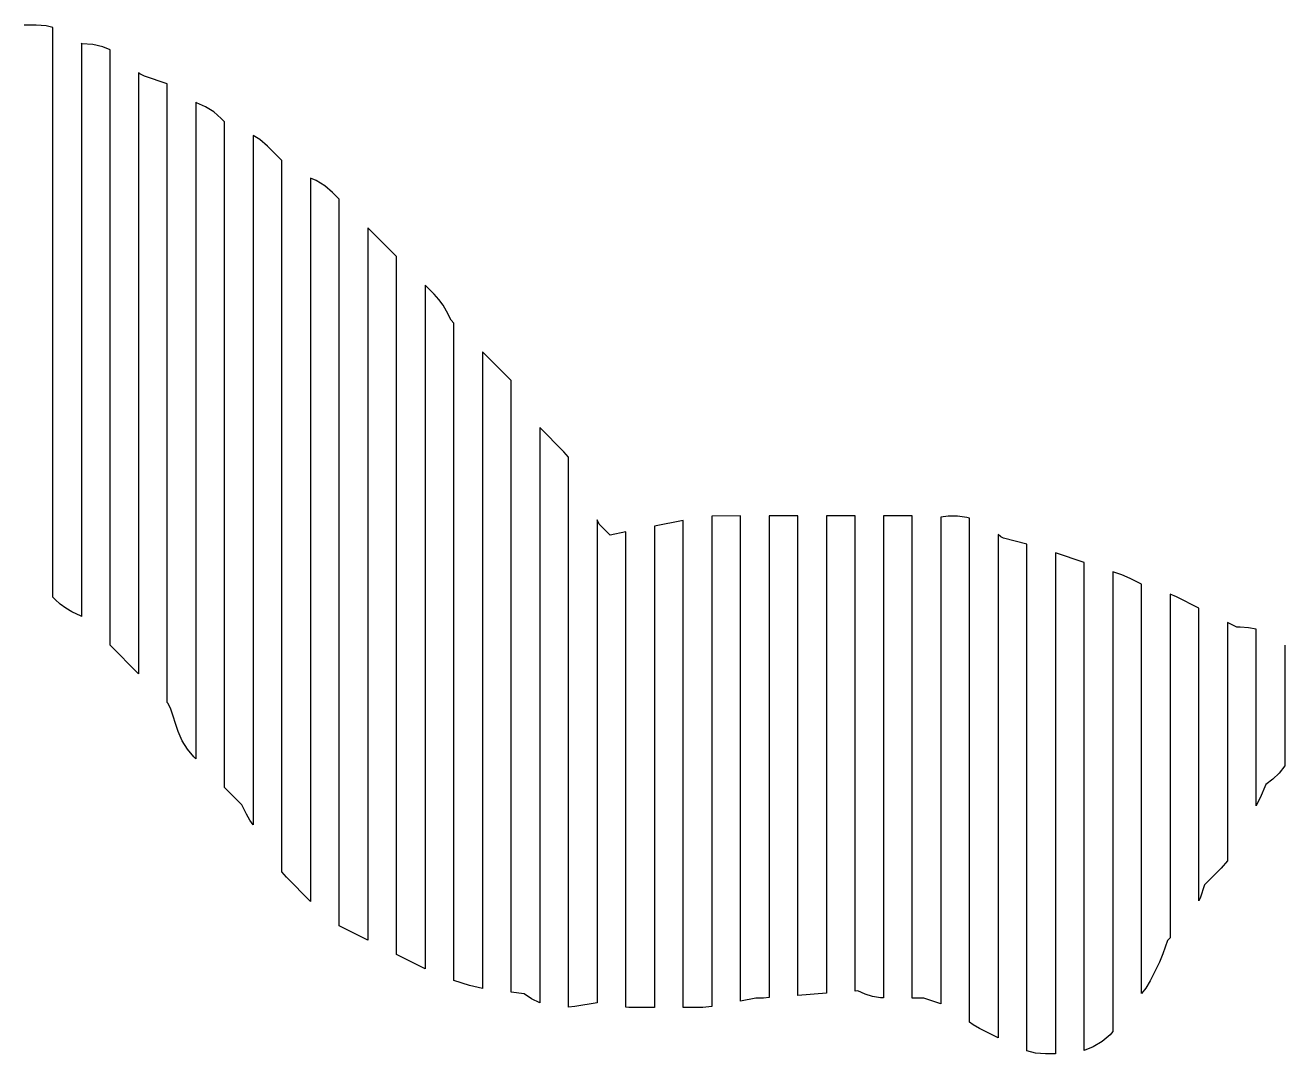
# Model space of a CAD drawing. Header units: millimetres. Extents: x -6 to 1890, y -8 to 898.
# Drawn here: x 909.7 to 1085.6, y -6.5 to 137.1 of the extents above; entities that cross this region are included whole.
import ezdxf

# ---------------------------------------------------------------- set-up
doc = ezdxf.new("R2010")
doc.units = ezdxf.units.MM
doc.layers.add('PASSADAS_COMPLETAS', color=1, linetype='CONTINUOUS')
doc.layers.add('PECAS_2D', color=3, linetype='CONTINUOUS')

msp = doc.modelspace()

# ---------------------------------------------------------------- linework, layer by layer
at = {"layer": 'PASSADAS_COMPLETAS'}
msp.add_lwpolyline([(1085.578, 50.53), (1085.578, 33.691), (1084.79, 32.679), (1083.901, 31.819), (1082.912, 31.094), (1082.791, 30.729), (1082.297, 29.537), (1081.578, 28.099), (1081.578, 34.587), (1081.578, 35.885), (1081.578, 37.182), (1081.578, 38.48), (1081.578, 39.777), (1081.578, 41.075), (1081.578, 42.373), (1081.578, 43.67), (1081.578, 44.968), (1081.578, 46.266), (1081.578, 52.754), (1080.525, 52.968), (1079.328, 53.047), (1078.891, 53.047), (1077.578, 53.704), (1077.578, 48.584), (1077.578, 47.304), (1077.578, 46.024), (1077.578, 44.744), (1077.578, 43.464), (1077.578, 42.184), (1077.578, 40.904), (1077.578, 39.624), (1077.578, 38.344), (1077.578, 37.064), (1077.578, 35.784), (1077.578, 34.504), (1077.578, 33.224), (1077.578, 31.944), (1077.578, 30.664), (1077.578, 29.384), (1077.578, 20.424), (1076.715, 19.416), (1074.356, 17.057), (1073.742, 15.217), (1073.578, 14.827), (1073.578, 21.214), (1073.578, 22.492), (1073.578, 23.769), (1073.578, 25.046), (1073.578, 26.324), (1073.578, 27.601), (1073.578, 28.879), (1073.578, 30.156), (1073.578, 31.433), (1073.578, 32.711), (1073.578, 33.988), (1073.578, 35.266), (1073.578, 36.543), (1073.578, 37.82), (1073.578, 39.098), (1073.578, 40.375), (1073.578, 41.653), (1073.578, 42.93), (1073.578, 44.207), (1073.578, 45.485), (1073.578, 46.762), (1073.578, 48.04), (1073.578, 49.317), (1073.578, 50.594), (1073.578, 55.704), (1070.472, 57.257), (1069.578, 57.627), (1069.578, 52.445), (1069.578, 51.15), (1069.578, 49.854), (1069.578, 48.559), (1069.578, 47.263), (1069.578, 45.968), (1069.578, 44.672), (1069.578, 43.377), (1069.578, 42.081), (1069.578, 40.786), (1069.578, 39.49), (1069.578, 38.195), (1069.578, 36.9), (1069.578, 35.604), (1069.578, 34.309), (1069.578, 33.013), (1069.578, 31.718), (1069.578, 30.422), (1069.578, 29.127), (1069.578, 27.831), (1069.578, 26.536), (1069.578, 25.24), (1069.578, 23.945), (1069.578, 21.354), (1069.578, 20.058), (1069.578, 18.763), (1069.578, 17.467), (1069.578, 16.172), (1069.578, 14.876), (1069.578, 9.694), (1069.185, 9.302), (1068.572, 7.462), (1068.078, 6.27), (1066.786, 3.685), (1066.165, 2.628), (1065.578, 1.881), (1065.578, 8.379), (1065.578, 9.678), (1065.578, 10.978), (1065.578, 12.277), (1065.578, 13.577), (1065.578, 14.876), (1065.578, 25.272), (1065.578, 26.571), (1065.578, 27.871), (1065.578, 29.17), (1065.578, 30.47), (1065.578, 31.769), (1065.578, 33.068), (1065.578, 35.667), (1065.578, 36.967), (1065.578, 38.266), (1065.578, 39.566), (1065.578, 40.865), (1065.578, 42.165), (1065.578, 43.464), (1065.578, 46.063), (1065.578, 47.362), (1065.578, 48.662), (1065.578, 49.961), (1065.578, 51.261), (1065.578, 52.56), (1065.578, 53.86), (1065.578, 59.058), (1064.009, 59.842), (1062.817, 60.336), (1061.578, 60.749), (1061.578, 55.616), (1061.578, 54.333), (1061.578, 53.05), (1061.578, 51.767), (1061.578, 50.483), (1061.578, 49.2), (1061.578, 47.917), (1061.578, 46.634), (1061.578, 45.35), (1061.578, 44.067), (1061.578, 42.784), (1061.578, 41.501), (1061.578, 40.218), (1061.578, 38.934), (1061.578, 37.651), (1061.578, 36.368), (1061.578, 35.085), (1061.578, 31.235), (1061.578, 29.952), (1061.578, 28.669), (1061.578, 27.386), (1061.578, 26.102), (1061.578, 13.27), (1061.578, 11.987), (1061.578, 10.704), (1061.578, 9.421), (1061.578, 8.138), (1061.578, 6.854), (1061.578, 5.571), (1061.578, 4.288), (1061.578, 3.005), (1061.578, -3.411), (1061.204, -3.85), (1060.089, -4.798), (1058.837, -5.556), (1057.578, -6.065), (1057.578, -2.207), (1057.578, -0.922), (1057.578, 0.364), (1057.578, 1.65), (1057.578, 2.936), (1057.578, 4.222), (1057.578, 5.507), (1057.578, 6.793), (1057.578, 8.079), (1057.578, 10.651), (1057.578, 11.936), (1057.578, 13.222), (1057.578, 14.508), (1057.578, 26.08), (1057.578, 27.366), (1057.578, 28.652), (1057.578, 29.937), (1057.578, 31.223), (1057.578, 32.509), (1057.578, 36.366), (1057.578, 37.652), (1057.578, 38.938), (1057.578, 40.224), (1057.578, 41.51), (1057.578, 42.795), (1057.578, 44.081), (1057.578, 45.367), (1057.578, 46.653), (1057.578, 47.939), (1057.578, 49.224), (1057.578, 50.51), (1057.578, 51.796), (1057.578, 53.082), (1057.578, 54.368), (1057.578, 55.653), (1057.578, 56.939), (1057.578, 62.082), (1053.578, 63.416), (1053.578, 58.235), (1053.578, 56.94), (1053.578, 55.645), (1053.578, 54.35), (1053.578, 53.055), (1053.578, 51.76), (1053.578, 50.465), (1053.578, 49.17), (1053.578, 47.875), (1053.578, 46.58), (1053.578, 45.285), (1053.578, 43.99), (1053.578, 42.695), (1053.578, 41.4), (1053.578, 40.105), (1053.578, 38.81), (1053.578, 32.335), (1053.578, 31.04), (1053.578, 29.745), (1053.578, 28.45), (1053.578, 27.155), (1053.578, 15.499), (1053.578, 12.909), (1053.578, 11.614), (1053.578, 10.319), (1053.578, 9.024), (1053.578, 7.729), (1053.578, 6.434), (1053.578, 5.139), (1053.578, 3.844), (1053.578, 2.549), (1053.578, 1.254), (1053.578, -0.041), (1053.578, -1.336), (1053.578, -2.631), (1053.578, -6.516), (1052.183, -6.516), (1050.785, -6.408), (1049.578, -6.123), (1049.578, -0.977), (1049.578, 0.31), (1049.578, 1.597), (1049.578, 2.883), (1049.578, 4.17), (1049.578, 5.457), (1049.578, 6.743), (1049.578, 8.03), (1049.578, 9.317), (1049.578, 10.603), (1049.578, 11.89), (1049.578, 13.177), (1049.578, 14.463), (1049.578, 15.75), (1049.578, 17.037), (1049.578, 27.33), (1049.578, 28.617), (1049.578, 29.903), (1049.578, 31.19), (1049.578, 32.476), (1049.578, 38.91), (1049.578, 41.483), (1049.578, 42.77), (1049.578, 44.056), (1049.578, 45.343), (1049.578, 46.63), (1049.578, 47.916), (1049.578, 49.203), (1049.578, 50.49), (1049.578, 51.776), (1049.578, 53.063), (1049.578, 54.35), (1049.578, 55.636), (1049.578, 56.923), (1049.578, 58.21), (1049.578, 59.496), (1049.578, 64.643), (1046.311, 65.459), (1045.94, 65.645), (1045.578, 65.992), (1045.578, 60.787), (1045.578, 59.485), (1045.578, 58.184), (1045.578, 56.882), (1045.578, 55.581), (1045.578, 54.279), (1045.578, 52.978), (1045.578, 51.676), (1045.578, 50.375), (1045.578, 49.073), (1045.578, 47.772), (1045.578, 46.47), (1045.578, 45.169), (1045.578, 43.867), (1045.578, 42.566), (1045.578, 33.455), (1045.578, 32.154), (1045.578, 30.852), (1045.578, 29.551), (1045.578, 28.249), (1045.578, 19.139), (1045.578, 17.838), (1045.578, 16.536), (1045.578, 15.235), (1045.578, 13.933), (1045.578, 12.632), (1045.578, 11.33), (1045.578, 10.029), (1045.578, 8.727), (1045.578, 7.426), (1045.578, 6.124), (1045.578, 4.823), (1045.578, 3.521), (1045.578, 2.22), (1045.578, 0.918), (1045.578, -4.288), (1042.943, -2.97), (1042.096, -2.488), (1041.578, -2.115), (1041.578, 1.794), (1041.578, 3.096), (1041.578, 4.399), (1041.578, 5.702), (1041.578, 7.005), (1041.578, 9.61), (1041.578, 10.913), (1041.578, 12.216), (1041.578, 13.519), (1041.578, 14.821), (1041.578, 16.124), (1041.578, 17.427), (1041.578, 18.73), (1041.578, 20.033), (1041.578, 27.849), (1041.578, 29.152), (1041.578, 30.455), (1041.578, 31.758), (1041.578, 33.061), (1041.578, 34.363), (1041.578, 42.18), (1041.578, 43.483), (1041.578, 44.786), (1041.578, 46.089), (1041.578, 47.391), (1041.578, 48.694), (1041.578, 49.997), (1041.578, 51.3), (1041.578, 52.603), (1041.578, 53.905), (1041.578, 55.208), (1041.578, 56.511), (1041.578, 57.814), (1041.578, 59.117), (1041.578, 60.419), (1041.578, 61.722), (1041.578, 68.236), (1041.176, 68.354), (1039.869, 68.538), (1038.571, 68.533), (1037.578, 68.388), (1037.578, 61.978), (1037.578, 60.696), (1037.578, 59.414), (1037.578, 58.132), (1037.578, 56.85), (1037.578, 55.568), (1037.578, 54.286), (1037.578, 53.004), (1037.578, 51.723), (1037.578, 50.441), (1037.578, 49.159), (1037.578, 47.877), (1037.578, 46.595), (1037.578, 45.313), (1037.578, 44.031), (1037.578, 42.749), (1037.578, 33.775), (1037.578, 32.494), (1037.578, 31.212), (1037.578, 29.93), (1037.578, 22.238), (1037.578, 20.956), (1037.578, 19.674), (1037.578, 18.392), (1037.578, 17.11), (1037.578, 15.828), (1037.578, 14.547), (1037.578, 13.265), (1037.578, 11.983), (1037.578, 10.701), (1037.578, 9.419), (1037.578, 8.137), (1037.578, 6.855), (1037.578, 5.573), (1037.578, 4.291), (1037.578, 3.009), (1037.578, 0.445), (1035.195, 1.239), (1033.578, 1.239), (1033.578, 5.123), (1033.578, 6.418), (1033.578, 7.712), (1033.578, 9.007), (1033.578, 10.302), (1033.578, 12.891), (1033.578, 14.185), (1033.578, 15.48), (1033.578, 16.775), (1033.578, 18.069), (1033.578, 19.364), (1033.578, 20.658), (1033.578, 21.953), (1033.578, 23.248), (1033.578, 29.721), (1033.578, 31.015), (1033.578, 32.31), (1033.578, 33.604), (1033.578, 34.899), (1033.578, 37.488), (1033.578, 45.256), (1033.578, 46.55), (1033.578, 47.845), (1033.578, 49.14), (1033.578, 50.434), (1033.578, 51.729), (1033.578, 53.023), (1033.578, 54.318), (1033.578, 55.613), (1033.578, 56.907), (1033.578, 58.202), (1033.578, 59.496), (1033.578, 60.791), (1033.578, 62.086), (1033.578, 68.559), (1029.578, 68.559), (1029.578, 63.383), (1029.578, 62.089), (1029.578, 60.795), (1029.578, 59.502), (1029.578, 58.208), (1029.578, 56.914), (1029.578, 55.62), (1029.578, 54.326), (1029.578, 53.032), (1029.578, 51.738), (1029.578, 50.445), (1029.578, 49.151), (1029.578, 47.857), (1029.578, 46.563), (1029.578, 45.269), (1029.578, 36.212), (1029.578, 34.918), (1029.578, 33.624), (1029.578, 32.33), (1029.578, 31.036), (1029.578, 29.743), (1029.578, 24.567), (1029.578, 23.273), (1029.578, 21.979), (1029.578, 20.686), (1029.578, 19.392), (1029.578, 18.098), (1029.578, 16.804), (1029.578, 15.51), (1029.578, 12.922), (1029.578, 11.628), (1029.578, 10.335), (1029.578, 9.041), (1029.578, 7.747), (1029.578, 6.453), (1029.578, 5.159), (1029.578, 1.277), (1029.117, 1.305), (1028.033, 1.503), (1026.982, 1.831), (1025.984, 2.28), (1025.578, 2.248), (1025.578, 6.149), (1025.578, 7.449), (1025.578, 8.749), (1025.578, 10.05), (1025.578, 11.35), (1025.578, 12.65), (1025.578, 17.851), (1025.578, 20.451), (1025.578, 21.751), (1025.578, 23.052), (1025.578, 24.352), (1025.578, 25.652), (1025.578, 30.853), (1025.578, 32.153), (1025.578, 33.453), (1025.578, 34.753), (1025.578, 36.054), (1025.578, 37.354), (1025.578, 46.455), (1025.578, 47.755), (1025.578, 49.056), (1025.578, 50.356), (1025.578, 51.656), (1025.578, 52.956), (1025.578, 54.256), (1025.578, 55.557), (1025.578, 56.857), (1025.578, 58.157), (1025.578, 59.457), (1025.578, 60.757), (1025.578, 62.058), (1025.578, 63.358), (1025.578, 68.559), (1021.578, 68.559), (1021.578, 63.334), (1021.578, 62.028), (1021.578, 60.721), (1021.578, 59.415), (1021.578, 58.109), (1021.578, 56.803), (1021.578, 55.496), (1021.578, 54.19), (1021.578, 52.884), (1021.578, 51.578), (1021.578, 50.271), (1021.578, 48.965), (1021.578, 47.659), (1021.578, 46.353), (1021.578, 37.209), (1021.578, 35.903), (1021.578, 34.597), (1021.578, 33.29), (1021.578, 31.984), (1021.578, 30.678), (1021.578, 28.065), (1021.578, 26.759), (1021.578, 25.453), (1021.578, 24.147), (1021.578, 22.84), (1021.578, 21.534), (1021.578, 20.228), (1021.578, 12.391), (1021.578, 11.084), (1021.578, 9.778), (1021.578, 8.472), (1021.578, 7.166), (1021.578, 5.859), (1021.578, 1.941), (1017.578, 1.633), (1017.578, 5.494), (1017.578, 6.781), (1017.578, 8.068), (1017.578, 9.355), (1017.578, 10.642), (1017.578, 11.929), (1017.578, 20.939), (1017.578, 22.226), (1017.578, 23.513), (1017.578, 24.8), (1017.578, 26.087), (1017.578, 27.374), (1017.578, 28.661), (1017.578, 31.235), (1017.578, 32.522), (1017.578, 33.809), (1017.578, 35.096), (1017.578, 36.383), (1017.578, 37.67), (1017.578, 45.392), (1017.578, 46.679), (1017.578, 47.966), (1017.578, 49.253), (1017.578, 50.54), (1017.578, 51.827), (1017.578, 53.114), (1017.578, 54.401), (1017.578, 55.688), (1017.578, 56.975), (1017.578, 58.262), (1017.578, 59.549), (1017.578, 60.836), (1017.578, 62.124), (1017.578, 63.411), (1017.578, 68.559), (1013.578, 68.559), (1013.578, 63.387), (1013.578, 62.094), (1013.578, 60.801), (1013.578, 59.508), (1013.578, 58.215), (1013.578, 56.922), (1013.578, 55.629), (1013.578, 54.336), (1013.578, 53.043), (1013.578, 51.75), (1013.578, 50.457), (1013.578, 49.164), (1013.578, 47.871), (1013.578, 46.579), (1013.578, 37.528), (1013.578, 36.235), (1013.578, 34.942), (1013.578, 33.649), (1013.578, 32.356), (1013.578, 31.063), (1013.578, 29.77), (1013.578, 28.477), (1013.578, 27.184), (1013.578, 25.891), (1013.578, 24.598), (1013.578, 23.305), (1013.578, 10.376), (1013.578, 9.083), (1013.578, 7.79), (1013.578, 6.497), (1013.578, 5.204), (1013.578, 1.325), (1012.81, 1.266), (1011.756, 1.246), (1009.578, 0.811), (1009.578, 4.719), (1009.578, 6.022), (1009.578, 7.325), (1009.578, 8.628), (1009.578, 9.931), (1009.578, 11.234), (1009.578, 25.565), (1009.578, 26.868), (1009.578, 28.171), (1009.578, 29.473), (1009.578, 30.776), (1009.578, 32.079), (1009.578, 33.382), (1009.578, 34.685), (1009.578, 35.988), (1009.578, 37.29), (1009.578, 46.41), (1009.578, 47.713), (1009.578, 49.016), (1009.578, 50.319), (1009.578, 51.622), (1009.578, 52.925), (1009.578, 54.227), (1009.578, 55.53), (1009.578, 56.833), (1009.578, 58.136), (1009.578, 59.439), (1009.578, 60.742), (1009.578, 62.044), (1009.578, 63.347), (1009.578, 68.559), (1005.578, 68.552), (1005.578, 62.091), (1005.578, 60.799), (1005.578, 59.507), (1005.578, 58.214), (1005.578, 56.922), (1005.578, 55.63), (1005.578, 54.338), (1005.578, 53.046), (1005.578, 51.754), (1005.578, 50.462), (1005.578, 49.169), (1005.578, 47.877), (1005.578, 46.585), (1005.578, 38.832), (1005.578, 37.54), (1005.578, 36.248), (1005.578, 34.956), (1005.578, 33.664), (1005.578, 32.371), (1005.578, 31.079), (1005.578, 29.787), (1005.578, 28.495), (1005.578, 27.203), (1005.578, 10.405), (1005.578, 9.113), (1005.578, 7.821), (1005.578, 6.529), (1005.578, 5.236), (1005.578, 3.944), (1005.578, 0.068), (1004.357, -0.053), (1001.578, -0.053), (1001.578, 3.795), (1001.578, 5.077), (1001.578, 6.36), (1001.578, 7.642), (1001.578, 8.925), (1001.578, 30.729), (1001.578, 33.294), (1001.578, 34.577), (1001.578, 35.86), (1001.578, 37.142), (1001.578, 38.425), (1001.578, 40.99), (1001.578, 44.838), (1001.578, 46.12), (1001.578, 47.403), (1001.578, 48.686), (1001.578, 49.968), (1001.578, 51.251), (1001.578, 52.533), (1001.578, 53.816), (1001.578, 55.099), (1001.578, 56.381), (1001.578, 57.664), (1001.578, 58.946), (1001.578, 60.229), (1001.578, 61.512), (1001.578, 67.925), (997.578, 67.125), (997.578, 60.665), (997.578, 59.373), (997.578, 58.081), (997.578, 56.79), (997.578, 55.498), (997.578, 54.206), (997.578, 52.914), (997.578, 51.622), (997.578, 50.33), (997.578, 49.038), (997.578, 47.746), (997.578, 46.455), (997.578, 45.163), (997.578, 38.703), (997.578, 37.411), (997.578, 36.12), (997.578, 34.828), (997.578, 33.536), (997.578, 8.99), (997.578, 7.698), (997.578, 6.406), (997.578, 5.114), (997.578, 3.823), (997.578, -0.053), (994.016, -0.053), (993.578, -0.023), (993.578, 3.88), (993.578, 5.181), (993.578, 6.482), (993.578, 7.783), (993.578, 9.084), (993.578, 10.385), (993.578, 33.801), (993.578, 35.102), (993.578, 36.403), (993.578, 37.704), (993.578, 39.005), (993.578, 40.306), (993.578, 42.908), (993.578, 44.209), (993.578, 45.51), (993.578, 46.811), (993.578, 48.112), (993.578, 49.413), (993.578, 50.713), (993.578, 52.014), (993.578, 53.315), (993.578, 54.616), (993.578, 55.917), (993.578, 57.218), (993.578, 58.519), (993.578, 59.82), (993.578, 66.325), (991.406, 65.89), (989.861, 67.434), (989.578, 68.001), (989.578, 60.223), (989.578, 58.926), (989.578, 57.63), (989.578, 55.037), (989.578, 53.741), (989.578, 52.445), (989.578, 51.148), (989.578, 49.852), (989.578, 48.555), (989.578, 47.259), (989.578, 45.963), (989.578, 44.666), (989.578, 43.37), (989.578, 42.074), (989.578, 40.777), (989.578, 39.481), (989.578, 38.184), (989.578, 36.888), (989.578, 10.961), (989.578, 9.664), (989.578, 8.368), (989.578, 7.072), (989.578, 5.775), (989.578, 4.479), (989.578, 0.59), (986.464, 0.071), (985.578, -0.016), (985.578, 3.889), (985.578, 5.191), (985.578, 6.492), (985.578, 7.794), (985.578, 9.096), (985.578, 10.397), (985.578, 37.732), (985.578, 39.033), (985.578, 40.335), (985.578, 41.637), (985.578, 42.938), (985.578, 44.24), (985.578, 45.542), (985.578, 46.843), (985.578, 49.447), (985.578, 50.748), (985.578, 52.05), (985.578, 53.352), (985.578, 54.653), (985.578, 55.955), (985.578, 57.256), (985.578, 58.558), (985.578, 61.161), (985.578, 62.463), (985.578, 63.765), (985.578, 65.066), (985.578, 76.781), (984.939, 77.527), (981.578, 80.888), (981.578, 71.824), (981.578, 70.529), (981.578, 69.234), (981.578, 67.939), (981.578, 66.644), (981.578, 65.35), (981.578, 64.055), (981.578, 62.76), (981.578, 61.465), (981.578, 60.17), (981.578, 57.58), (981.578, 54.991), (981.578, 52.401), (981.578, 51.106), (981.578, 49.811), (981.578, 48.516), (981.578, 47.221), (981.578, 45.926), (981.578, 44.632), (981.578, 43.337), (981.578, 42.042), (981.578, 40.747), (981.578, 10.965), (981.578, 9.67), (981.578, 8.375), (981.578, 7.08), (981.578, 5.785), (981.578, 4.49), (981.578, 0.606), (980.398, 1.178), (979.376, 1.868), (977.578, 2.092), (977.578, 4.68), (977.578, 5.973), (977.578, 7.267), (977.578, 8.561), (977.578, 9.854), (977.578, 11.148), (977.578, 44.783), (977.578, 47.37), (977.578, 48.664), (977.578, 49.957), (977.578, 51.251), (977.578, 52.545), (977.578, 55.132), (977.578, 57.719), (977.578, 60.307), (977.578, 62.894), (977.578, 65.481), (977.578, 68.069), (977.578, 69.362), (977.578, 70.656), (977.578, 71.95), (977.578, 73.243), (977.578, 74.537), (977.578, 75.83), (977.578, 77.124), (977.578, 78.418), (977.578, 87.473), (973.578, 91.473), (973.578, 83.745), (973.578, 82.456), (973.578, 81.168), (973.578, 79.88), (973.578, 78.592), (973.578, 77.304), (973.578, 76.016), (973.578, 73.44), (973.578, 70.863), (973.578, 69.575), (973.578, 66.999), (973.578, 64.423), (973.578, 61.846), (973.578, 59.27), (973.578, 57.982), (973.578, 56.694), (973.578, 54.118), (973.578, 52.829), (973.578, 51.541), (973.578, 50.253), (973.578, 12.897), (973.578, 11.609), (973.578, 10.321), (973.578, 9.033), (973.578, 7.745), (973.578, 6.457), (973.578, 5.169), (973.578, 2.592), (971.749, 2.999), (969.578, 3.723), (969.578, 6.307), (969.578, 7.6), (969.578, 8.892), (969.578, 10.184), (969.578, 11.476), (969.578, 12.769), (969.578, 17.938), (969.578, 56.705), (969.578, 57.998), (969.578, 59.29), (969.578, 60.582), (969.578, 61.875), (969.578, 63.167), (969.578, 64.459), (969.578, 67.044), (969.578, 69.628), (969.578, 72.213), (969.578, 73.505), (969.578, 74.797), (969.578, 76.089), (969.578, 77.382), (969.578, 78.674), (969.578, 79.966), (969.578, 81.258), (969.578, 82.551), (969.578, 83.843), (969.578, 85.135), (969.578, 86.427), (969.578, 87.72), (969.578, 89.012), (969.578, 95.473), (969.18, 95.872), (968.547, 97.136), (968.065, 97.983), (967.494, 98.776), (966.843, 99.501), (965.578, 100.766), (965.578, 93.028), (965.578, 91.739), (965.578, 90.449), (965.578, 89.16), (965.578, 87.87), (965.578, 86.58), (965.578, 85.291), (965.578, 84.001), (965.578, 82.712), (965.578, 81.422), (965.578, 80.132), (965.578, 78.843), (965.578, 77.553), (965.578, 76.264), (965.578, 73.684), (965.578, 71.105), (965.578, 69.816), (965.578, 68.526), (965.578, 67.237), (965.578, 65.947), (965.578, 64.657), (965.578, 63.368), (965.578, 62.078), (965.578, 15.653), (965.578, 13.074), (965.578, 11.784), (965.578, 10.494), (965.578, 9.205), (965.578, 5.336), (961.578, 7.336), (961.578, 9.934), (961.578, 11.233), (961.578, 12.532), (961.578, 13.831), (961.578, 15.13), (961.578, 16.43), (961.578, 17.729), (961.578, 20.327), (961.578, 68.392), (961.578, 69.691), (961.578, 70.99), (961.578, 72.289), (961.578, 73.588), (961.578, 74.887), (961.578, 77.486), (961.578, 80.084), (961.578, 82.682), (961.578, 83.981), (961.578, 85.28), (961.578, 86.579), (961.578, 87.878), (961.578, 89.177), (961.578, 90.476), (961.578, 91.775), (961.578, 93.074), (961.578, 94.373), (961.578, 95.672), (961.578, 96.972), (961.578, 98.271), (961.578, 104.766), (957.578, 108.766), (957.578, 102.309), (957.578, 101.018), (957.578, 99.727), (957.578, 98.436), (957.578, 97.144), (957.578, 95.853), (957.578, 94.562), (957.578, 93.27), (957.578, 91.979), (957.578, 90.688), (957.578, 89.396), (957.578, 88.105), (957.578, 86.814), (957.578, 84.231), (957.578, 81.649), (957.578, 80.357), (957.578, 79.066), (957.578, 77.775), (957.578, 76.484), (957.578, 75.192), (957.578, 73.901), (957.578, 20.958), (957.578, 19.666), (957.578, 18.375), (957.578, 17.084), (957.578, 15.793), (957.578, 14.501), (957.578, 9.336), (953.753, 11.248), (953.578, 11.348), (953.578, 16.549), (953.578, 17.849), (953.578, 19.149), (953.578, 20.45), (953.578, 21.75), (953.578, 23.05), (953.578, 24.35), (953.578, 77.66), (953.578, 78.96), (953.578, 80.26), (953.578, 81.56), (953.578, 84.161), (953.578, 85.461), (953.578, 88.062), (953.578, 90.662), (953.578, 91.962), (953.578, 93.263), (953.578, 94.563), (953.578, 95.863), (953.578, 98.463), (953.578, 99.764), (953.578, 101.064), (953.578, 102.364), (953.578, 103.664), (953.578, 104.965), (953.578, 112.766), (952.624, 113.72), (951.559, 114.632), (950.359, 115.374), (949.578, 115.703), (949.578, 109.232), (949.578, 107.938), (949.578, 106.644), (949.578, 105.35), (949.578, 104.056), (949.578, 102.762), (949.578, 101.468), (949.578, 100.174), (949.578, 98.88), (949.578, 97.586), (949.578, 96.291), (949.578, 94.997), (949.578, 92.409), (949.578, 89.821), (949.578, 88.527), (949.578, 87.233), (949.578, 85.939), (949.578, 84.645), (949.578, 83.35), (949.578, 82.056), (949.578, 31.587), (949.578, 28.998), (949.578, 27.704), (949.578, 26.41), (949.578, 25.116), (949.578, 23.822), (949.578, 22.528), (949.578, 21.234), (949.578, 14.763), (946.218, 18.124), (945.578, 18.87), (945.578, 26.609), (945.578, 27.899), (945.578, 29.188), (945.578, 30.478), (945.578, 33.058), (945.578, 34.347), (945.578, 35.637), (945.578, 36.927), (945.578, 85.937), (945.578, 87.227), (945.578, 88.517), (945.578, 89.806), (945.578, 91.096), (945.578, 92.386), (945.578, 94.965), (945.578, 97.545), (945.578, 100.124), (945.578, 101.414), (945.578, 102.704), (945.578, 103.994), (945.578, 105.283), (945.578, 106.573), (945.578, 107.863), (945.578, 109.152), (945.578, 110.442), (945.578, 111.732), (945.578, 118.181), (943.576, 120.183), (942.511, 121.095), (941.578, 121.672), (941.578, 115.171), (941.578, 113.871), (941.578, 112.571), (941.578, 111.271), (941.578, 109.971), (941.578, 108.671), (941.578, 107.371), (941.578, 106.071), (941.578, 104.77), (941.578, 103.47), (941.578, 102.17), (941.578, 100.87), (941.578, 99.57), (941.578, 98.27), (941.578, 95.67), (941.578, 94.37), (941.578, 93.07), (941.578, 91.77), (941.578, 90.47), (941.578, 42.366), (941.578, 41.066), (941.578, 39.766), (941.578, 38.466), (941.578, 37.166), (941.578, 35.866), (941.578, 34.566), (941.578, 33.266), (941.578, 31.966), (941.578, 25.465), (941.117, 26.105), (940.635, 26.952), (940.003, 28.216), (937.578, 30.641), (937.578, 37.096), (937.578, 38.387), (937.578, 39.678), (937.578, 40.969), (937.578, 42.26), (937.578, 43.551), (937.578, 44.842), (937.578, 47.425), (937.578, 48.716), (937.578, 92.611), (937.578, 93.902), (937.578, 95.193), (937.578, 96.484), (937.578, 97.775), (937.578, 100.357), (937.578, 102.939), (937.578, 104.23), (937.578, 105.521), (937.578, 106.812), (937.578, 108.103), (937.578, 109.394), (937.578, 110.685), (937.578, 111.976), (937.578, 113.267), (937.578, 114.558), (937.578, 115.849), (937.578, 117.14), (937.578, 118.431), (937.578, 123.595), (937.113, 124.061), (936.076, 124.952), (934.91, 125.682), (933.656, 126.225), (933.578, 126.303), (933.578, 119.848), (933.578, 118.557), (933.578, 117.266), (933.578, 115.975), (933.578, 114.684), (933.578, 113.393), (933.578, 112.102), (933.578, 110.811), (933.578, 109.52), (933.578, 108.229), (933.578, 106.938), (933.578, 104.356), (933.578, 101.774), (933.578, 100.483), (933.578, 99.192), (933.578, 97.901), (933.578, 95.319), (933.578, 52.715), (933.578, 50.133), (933.578, 48.842), (933.578, 47.551), (933.578, 46.26), (933.578, 44.969), (933.578, 43.678), (933.578, 42.387), (933.578, 34.641), (933.292, 34.927), (932.379, 35.992), (931.638, 37.192), (931.093, 38.484), (930.005, 41.749), (929.662, 42.435), (929.578, 42.519), (929.578, 47.675), (929.578, 48.964), (929.578, 50.253), (929.578, 51.541), (929.578, 52.83), (929.578, 54.119), (929.578, 55.408), (929.578, 56.697), (929.578, 57.986), (929.578, 97.943), (929.578, 99.232), (929.578, 100.521), (929.578, 101.81), (929.578, 103.099), (929.578, 104.388), (929.578, 105.677), (929.578, 106.966), (929.578, 108.255), (929.578, 109.544), (929.578, 110.833), (929.578, 112.121), (929.578, 113.41), (929.578, 114.699), (929.578, 115.988), (929.578, 117.277), (929.578, 118.566), (929.578, 119.855), (929.578, 121.144), (929.578, 122.433), (929.578, 128.878), (926.414, 129.932), (925.728, 130.275), (925.578, 130.425), (925.578, 125.262), (925.578, 123.971), (925.578, 122.68), (925.578, 121.389), (925.578, 120.098), (925.578, 118.807), (925.578, 117.516), (925.578, 116.226), (925.578, 114.935), (925.578, 113.644), (925.578, 112.353), (925.578, 111.062), (925.578, 109.771), (925.578, 107.189), (925.578, 105.899), (925.578, 104.608), (925.578, 103.317), (925.578, 102.026), (925.578, 100.735), (925.578, 62.009), (925.578, 60.718), (925.578, 59.428), (925.578, 58.137), (925.578, 56.846), (925.578, 55.555), (925.578, 54.264), (925.578, 52.973), (925.578, 46.519), (921.578, 50.519), (921.578, 57.011), (921.578, 58.309), (921.578, 59.608), (921.578, 60.906), (921.578, 62.204), (921.578, 63.503), (921.578, 102.454), (921.578, 105.051), (921.578, 106.35), (921.578, 107.648), (921.578, 108.946), (921.578, 111.543), (921.578, 112.841), (921.578, 114.14), (921.578, 115.438), (921.578, 116.737), (921.578, 118.035), (921.578, 119.333), (921.578, 120.632), (921.578, 121.93), (921.578, 123.229), (921.578, 124.527), (921.578, 125.825), (921.578, 127.124), (921.578, 133.616), (920.555, 134.039), (919.158, 134.373), (917.642, 134.482), (917.578, 134.536), (917.578, 129.373), (917.578, 128.083), (917.578, 126.792), (917.578, 125.502), (917.578, 124.211), (917.578, 122.92), (917.578, 121.63), (917.578, 120.339), (917.578, 119.049), (917.578, 117.758), (917.578, 116.467), (917.578, 115.177), (917.578, 112.596), (917.578, 111.305), (917.578, 110.014), (917.578, 108.724), (917.578, 107.433), (917.578, 106.143), (917.578, 104.852), (917.578, 67.425), (917.578, 64.844), (917.578, 63.553), (917.578, 62.262), (917.578, 60.972), (917.578, 59.681), (917.578, 54.519), (917.532, 54.565), (916.267, 55.197), (915.42, 55.679), (914.627, 56.251), (913.902, 56.902), (913.578, 57.226), (913.578, 62.441), (913.578, 63.745), (913.578, 65.048), (913.578, 66.352), (913.578, 67.655), (913.578, 68.959), (913.578, 70.263), (913.578, 74.174), (913.578, 108.069), (913.578, 109.372), (913.578, 110.676), (913.578, 111.979), (913.578, 113.283), (913.578, 114.587), (913.578, 117.194), (913.578, 118.498), (913.578, 119.801), (913.578, 121.105), (913.578, 122.409), (913.578, 123.712), (913.578, 125.016), (913.578, 126.32), (913.578, 127.623), (913.578, 128.927), (913.578, 130.231), (913.578, 136.749), (912.673, 136.961), (911.289, 137.067), (909.578, 137.067)], dxfattribs=at)
at = {"layer": 'PECAS_2D'}
msp.add_lwpolyline([(1085.578, 50.53), (1085.578, 33.691), (1084.79, 32.679), (1083.901, 31.819), (1082.912, 31.094), (1082.791, 30.729), (1082.297, 29.537), (1081.578, 28.099), (1081.578, 34.587), (1081.578, 35.885), (1081.578, 37.182), (1081.578, 38.48), (1081.578, 39.777), (1081.578, 41.075), (1081.578, 42.373), (1081.578, 43.67), (1081.578, 44.968), (1081.578, 46.266), (1081.578, 52.754), (1080.525, 52.968), (1079.328, 53.047), (1078.891, 53.047), (1077.578, 53.704), (1077.578, 48.584), (1077.578, 47.304), (1077.578, 46.024), (1077.578, 44.744), (1077.578, 43.464), (1077.578, 42.184), (1077.578, 40.904), (1077.578, 39.624), (1077.578, 38.344), (1077.578, 37.064), (1077.578, 35.784), (1077.578, 34.504), (1077.578, 33.224), (1077.578, 31.944), (1077.578, 30.664), (1077.578, 29.384), (1077.578, 20.424), (1076.715, 19.416), (1074.356, 17.057), (1073.742, 15.217), (1073.578, 14.827), (1073.578, 21.214), (1073.578, 22.492), (1073.578, 23.769), (1073.578, 25.046), (1073.578, 26.324), (1073.578, 27.601), (1073.578, 28.879), (1073.578, 30.156), (1073.578, 31.433), (1073.578, 32.711), (1073.578, 33.988), (1073.578, 35.266), (1073.578, 36.543), (1073.578, 37.82), (1073.578, 39.098), (1073.578, 40.375), (1073.578, 41.653), (1073.578, 42.93), (1073.578, 44.207), (1073.578, 45.485), (1073.578, 46.762), (1073.578, 48.04), (1073.578, 49.317), (1073.578, 50.594), (1073.578, 55.704), (1070.472, 57.257), (1069.578, 57.627), (1069.578, 52.445), (1069.578, 51.15), (1069.578, 49.854), (1069.578, 48.559), (1069.578, 47.263), (1069.578, 45.968), (1069.578, 44.672), (1069.578, 43.377), (1069.578, 42.081), (1069.578, 40.786), (1069.578, 39.49), (1069.578, 38.195), (1069.578, 36.9), (1069.578, 35.604), (1069.578, 34.309), (1069.578, 33.013), (1069.578, 31.718), (1069.578, 30.422), (1069.578, 29.127), (1069.578, 27.831), (1069.578, 26.536), (1069.578, 25.24), (1069.578, 23.945), (1069.578, 21.354), (1069.578, 20.058), (1069.578, 18.763), (1069.578, 17.467), (1069.578, 16.172), (1069.578, 14.876), (1069.578, 9.694), (1069.185, 9.302), (1068.572, 7.462), (1068.078, 6.27), (1066.786, 3.685), (1066.165, 2.628), (1065.578, 1.881), (1065.578, 8.379), (1065.578, 9.678), (1065.578, 10.978), (1065.578, 12.277), (1065.578, 13.577), (1065.578, 14.876), (1065.578, 25.272), (1065.578, 26.571), (1065.578, 27.871), (1065.578, 29.17), (1065.578, 30.47), (1065.578, 31.769), (1065.578, 33.068), (1065.578, 35.667), (1065.578, 36.967), (1065.578, 38.266), (1065.578, 39.566), (1065.578, 40.865), (1065.578, 42.165), (1065.578, 43.464), (1065.578, 46.063), (1065.578, 47.362), (1065.578, 48.662), (1065.578, 49.961), (1065.578, 51.261), (1065.578, 52.56), (1065.578, 53.86), (1065.578, 59.058), (1064.009, 59.842), (1062.817, 60.336), (1061.578, 60.749), (1061.578, 55.616), (1061.578, 54.333), (1061.578, 53.05), (1061.578, 51.767), (1061.578, 50.483), (1061.578, 49.2), (1061.578, 47.917), (1061.578, 46.634), (1061.578, 45.35), (1061.578, 44.067), (1061.578, 42.784), (1061.578, 41.501), (1061.578, 40.218), (1061.578, 38.934), (1061.578, 37.651), (1061.578, 36.368), (1061.578, 35.085), (1061.578, 31.235), (1061.578, 29.952), (1061.578, 28.669), (1061.578, 27.386), (1061.578, 26.102), (1061.578, 13.27), (1061.578, 11.987), (1061.578, 10.704), (1061.578, 9.421), (1061.578, 8.138), (1061.578, 6.854), (1061.578, 5.571), (1061.578, 4.288), (1061.578, 3.005), (1061.578, -3.411), (1061.204, -3.85), (1060.089, -4.798), (1058.837, -5.556), (1057.578, -6.065), (1057.578, -2.207), (1057.578, -0.922), (1057.578, 0.364), (1057.578, 1.65), (1057.578, 2.936), (1057.578, 4.222), (1057.578, 5.507), (1057.578, 6.793), (1057.578, 8.079), (1057.578, 10.651), (1057.578, 11.936), (1057.578, 13.222), (1057.578, 14.508), (1057.578, 26.08), (1057.578, 27.366), (1057.578, 28.652), (1057.578, 29.937), (1057.578, 31.223), (1057.578, 32.509), (1057.578, 36.366), (1057.578, 37.652), (1057.578, 38.938), (1057.578, 40.224), (1057.578, 41.51), (1057.578, 42.795), (1057.578, 44.081), (1057.578, 45.367), (1057.578, 46.653), (1057.578, 47.939), (1057.578, 49.224), (1057.578, 50.51), (1057.578, 51.796), (1057.578, 53.082), (1057.578, 54.368), (1057.578, 55.653), (1057.578, 56.939), (1057.578, 62.082), (1053.578, 63.416), (1053.578, 58.235), (1053.578, 56.94), (1053.578, 55.645), (1053.578, 54.35), (1053.578, 53.055), (1053.578, 51.76), (1053.578, 50.465), (1053.578, 49.17), (1053.578, 47.875), (1053.578, 46.58), (1053.578, 45.285), (1053.578, 43.99), (1053.578, 42.695), (1053.578, 41.4), (1053.578, 40.105), (1053.578, 38.81), (1053.578, 32.335), (1053.578, 31.04), (1053.578, 29.745), (1053.578, 28.45), (1053.578, 27.155), (1053.578, 15.499), (1053.578, 12.909), (1053.578, 11.614), (1053.578, 10.319), (1053.578, 9.024), (1053.578, 7.729), (1053.578, 6.434), (1053.578, 5.139), (1053.578, 3.844), (1053.578, 2.549), (1053.578, 1.254), (1053.578, -0.041), (1053.578, -1.336), (1053.578, -2.631), (1053.578, -6.516), (1052.183, -6.516), (1050.785, -6.408), (1049.578, -6.123), (1049.578, -0.977), (1049.578, 0.31), (1049.578, 1.597), (1049.578, 2.883), (1049.578, 4.17), (1049.578, 5.457), (1049.578, 6.743), (1049.578, 8.03), (1049.578, 9.317), (1049.578, 10.603), (1049.578, 11.89), (1049.578, 13.177), (1049.578, 14.463), (1049.578, 15.75), (1049.578, 17.037), (1049.578, 27.33), (1049.578, 28.617), (1049.578, 29.903), (1049.578, 31.19), (1049.578, 32.476), (1049.578, 38.91), (1049.578, 41.483), (1049.578, 42.77), (1049.578, 44.056), (1049.578, 45.343), (1049.578, 46.63), (1049.578, 47.916), (1049.578, 49.203), (1049.578, 50.49), (1049.578, 51.776), (1049.578, 53.063), (1049.578, 54.35), (1049.578, 55.636), (1049.578, 56.923), (1049.578, 58.21), (1049.578, 59.496), (1049.578, 64.643), (1046.311, 65.459), (1045.94, 65.645), (1045.578, 65.992), (1045.578, 60.787), (1045.578, 59.485), (1045.578, 58.184), (1045.578, 56.882), (1045.578, 55.581), (1045.578, 54.279), (1045.578, 52.978), (1045.578, 51.676), (1045.578, 50.375), (1045.578, 49.073), (1045.578, 47.772), (1045.578, 46.47), (1045.578, 45.169), (1045.578, 43.867), (1045.578, 42.566), (1045.578, 33.455), (1045.578, 32.154), (1045.578, 30.852), (1045.578, 29.551), (1045.578, 28.249), (1045.578, 19.139), (1045.578, 17.838), (1045.578, 16.536), (1045.578, 15.235), (1045.578, 13.933), (1045.578, 12.632), (1045.578, 11.33), (1045.578, 10.029), (1045.578, 8.727), (1045.578, 7.426), (1045.578, 6.124), (1045.578, 4.823), (1045.578, 3.521), (1045.578, 2.22), (1045.578, 0.918), (1045.578, -4.288), (1042.943, -2.97), (1042.096, -2.488), (1041.578, -2.115), (1041.578, 1.794), (1041.578, 3.096), (1041.578, 4.399), (1041.578, 5.702), (1041.578, 7.005), (1041.578, 9.61), (1041.578, 10.913), (1041.578, 12.216), (1041.578, 13.519), (1041.578, 14.821), (1041.578, 16.124), (1041.578, 17.427), (1041.578, 18.73), (1041.578, 20.033), (1041.578, 27.849), (1041.578, 29.152), (1041.578, 30.455), (1041.578, 31.758), (1041.578, 33.061), (1041.578, 34.363), (1041.578, 42.18), (1041.578, 43.483), (1041.578, 44.786), (1041.578, 46.089), (1041.578, 47.391), (1041.578, 48.694), (1041.578, 49.997), (1041.578, 51.3), (1041.578, 52.603), (1041.578, 53.905), (1041.578, 55.208), (1041.578, 56.511), (1041.578, 57.814), (1041.578, 59.117), (1041.578, 60.419), (1041.578, 61.722), (1041.578, 68.236), (1041.176, 68.354), (1039.869, 68.538), (1038.571, 68.533), (1037.578, 68.388), (1037.578, 61.978), (1037.578, 60.696), (1037.578, 59.414), (1037.578, 58.132), (1037.578, 56.85), (1037.578, 55.568), (1037.578, 54.286), (1037.578, 53.004), (1037.578, 51.723), (1037.578, 50.441), (1037.578, 49.159), (1037.578, 47.877), (1037.578, 46.595), (1037.578, 45.313), (1037.578, 44.031), (1037.578, 42.749), (1037.578, 33.775), (1037.578, 32.494), (1037.578, 31.212), (1037.578, 29.93), (1037.578, 22.238), (1037.578, 20.956), (1037.578, 19.674), (1037.578, 18.392), (1037.578, 17.11), (1037.578, 15.828), (1037.578, 14.547), (1037.578, 13.265), (1037.578, 11.983), (1037.578, 10.701), (1037.578, 9.419), (1037.578, 8.137), (1037.578, 6.855), (1037.578, 5.573), (1037.578, 4.291), (1037.578, 3.009), (1037.578, 0.445), (1035.195, 1.239), (1033.578, 1.239), (1033.578, 5.123), (1033.578, 6.418), (1033.578, 7.712), (1033.578, 9.007), (1033.578, 10.302), (1033.578, 12.891), (1033.578, 14.185), (1033.578, 15.48), (1033.578, 16.775), (1033.578, 18.069), (1033.578, 19.364), (1033.578, 20.658), (1033.578, 21.953), (1033.578, 23.248), (1033.578, 29.721), (1033.578, 31.015), (1033.578, 32.31), (1033.578, 33.604), (1033.578, 34.899), (1033.578, 37.488), (1033.578, 45.256), (1033.578, 46.55), (1033.578, 47.845), (1033.578, 49.14), (1033.578, 50.434), (1033.578, 51.729), (1033.578, 53.023), (1033.578, 54.318), (1033.578, 55.613), (1033.578, 56.907), (1033.578, 58.202), (1033.578, 59.496), (1033.578, 60.791), (1033.578, 62.086), (1033.578, 68.559), (1029.578, 68.559), (1029.578, 63.383), (1029.578, 62.089), (1029.578, 60.795), (1029.578, 59.502), (1029.578, 58.208), (1029.578, 56.914), (1029.578, 55.62), (1029.578, 54.326), (1029.578, 53.032), (1029.578, 51.738), (1029.578, 50.445), (1029.578, 49.151), (1029.578, 47.857), (1029.578, 46.563), (1029.578, 45.269), (1029.578, 36.212), (1029.578, 34.918), (1029.578, 33.624), (1029.578, 32.33), (1029.578, 31.036), (1029.578, 29.743), (1029.578, 24.567), (1029.578, 23.273), (1029.578, 21.979), (1029.578, 20.686), (1029.578, 19.392), (1029.578, 18.098), (1029.578, 16.804), (1029.578, 15.51), (1029.578, 12.922), (1029.578, 11.628), (1029.578, 10.335), (1029.578, 9.041), (1029.578, 7.747), (1029.578, 6.453), (1029.578, 5.159), (1029.578, 1.277), (1029.117, 1.305), (1028.033, 1.503), (1026.982, 1.831), (1025.984, 2.28), (1025.578, 2.248), (1025.578, 6.149), (1025.578, 7.449), (1025.578, 8.749), (1025.578, 10.05), (1025.578, 11.35), (1025.578, 12.65), (1025.578, 17.851), (1025.578, 20.451), (1025.578, 21.751), (1025.578, 23.052), (1025.578, 24.352), (1025.578, 25.652), (1025.578, 30.853), (1025.578, 32.153), (1025.578, 33.453), (1025.578, 34.753), (1025.578, 36.054), (1025.578, 37.354), (1025.578, 46.455), (1025.578, 47.755), (1025.578, 49.056), (1025.578, 50.356), (1025.578, 51.656), (1025.578, 52.956), (1025.578, 54.256), (1025.578, 55.557), (1025.578, 56.857), (1025.578, 58.157), (1025.578, 59.457), (1025.578, 60.757), (1025.578, 62.058), (1025.578, 63.358), (1025.578, 68.559), (1021.578, 68.559), (1021.578, 63.334), (1021.578, 62.028), (1021.578, 60.721), (1021.578, 59.415), (1021.578, 58.109), (1021.578, 56.803), (1021.578, 55.496), (1021.578, 54.19), (1021.578, 52.884), (1021.578, 51.578), (1021.578, 50.271), (1021.578, 48.965), (1021.578, 47.659), (1021.578, 46.353), (1021.578, 37.209), (1021.578, 35.903), (1021.578, 34.597), (1021.578, 33.29), (1021.578, 31.984), (1021.578, 30.678), (1021.578, 28.065), (1021.578, 26.759), (1021.578, 25.453), (1021.578, 24.147), (1021.578, 22.84), (1021.578, 21.534), (1021.578, 20.228), (1021.578, 12.391), (1021.578, 11.084), (1021.578, 9.778), (1021.578, 8.472), (1021.578, 7.166), (1021.578, 5.859), (1021.578, 1.941), (1017.578, 1.633), (1017.578, 5.494), (1017.578, 6.781), (1017.578, 8.068), (1017.578, 9.355), (1017.578, 10.642), (1017.578, 11.929), (1017.578, 20.939), (1017.578, 22.226), (1017.578, 23.513), (1017.578, 24.8), (1017.578, 26.087), (1017.578, 27.374), (1017.578, 28.661), (1017.578, 31.235), (1017.578, 32.522), (1017.578, 33.809), (1017.578, 35.096), (1017.578, 36.383), (1017.578, 37.67), (1017.578, 45.392), (1017.578, 46.679), (1017.578, 47.966), (1017.578, 49.253), (1017.578, 50.54), (1017.578, 51.827), (1017.578, 53.114), (1017.578, 54.401), (1017.578, 55.688), (1017.578, 56.975), (1017.578, 58.262), (1017.578, 59.549), (1017.578, 60.836), (1017.578, 62.124), (1017.578, 63.411), (1017.578, 68.559), (1013.578, 68.559), (1013.578, 63.387), (1013.578, 62.094), (1013.578, 60.801), (1013.578, 59.508), (1013.578, 58.215), (1013.578, 56.922), (1013.578, 55.629), (1013.578, 54.336), (1013.578, 53.043), (1013.578, 51.75), (1013.578, 50.457), (1013.578, 49.164), (1013.578, 47.871), (1013.578, 46.579), (1013.578, 37.528), (1013.578, 36.235), (1013.578, 34.942), (1013.578, 33.649), (1013.578, 32.356), (1013.578, 31.063), (1013.578, 29.77), (1013.578, 28.477), (1013.578, 27.184), (1013.578, 25.891), (1013.578, 24.598), (1013.578, 23.305), (1013.578, 10.376), (1013.578, 9.083), (1013.578, 7.79), (1013.578, 6.497), (1013.578, 5.204), (1013.578, 1.325), (1012.81, 1.266), (1011.756, 1.246), (1009.578, 0.811), (1009.578, 4.719), (1009.578, 6.022), (1009.578, 7.325), (1009.578, 8.628), (1009.578, 9.931), (1009.578, 11.234), (1009.578, 25.565), (1009.578, 26.868), (1009.578, 28.171), (1009.578, 29.473), (1009.578, 30.776), (1009.578, 32.079), (1009.578, 33.382), (1009.578, 34.685), (1009.578, 35.988), (1009.578, 37.29), (1009.578, 46.41), (1009.578, 47.713), (1009.578, 49.016), (1009.578, 50.319), (1009.578, 51.622), (1009.578, 52.925), (1009.578, 54.227), (1009.578, 55.53), (1009.578, 56.833), (1009.578, 58.136), (1009.578, 59.439), (1009.578, 60.742), (1009.578, 62.044), (1009.578, 63.347), (1009.578, 68.559), (1005.578, 68.552), (1005.578, 62.091), (1005.578, 60.799), (1005.578, 59.507), (1005.578, 58.214), (1005.578, 56.922), (1005.578, 55.63), (1005.578, 54.338), (1005.578, 53.046), (1005.578, 51.754), (1005.578, 50.462), (1005.578, 49.169), (1005.578, 47.877), (1005.578, 46.585), (1005.578, 38.832), (1005.578, 37.54), (1005.578, 36.248), (1005.578, 34.956), (1005.578, 33.664), (1005.578, 32.371), (1005.578, 31.079), (1005.578, 29.787), (1005.578, 28.495), (1005.578, 27.203), (1005.578, 10.405), (1005.578, 9.113), (1005.578, 7.821), (1005.578, 6.529), (1005.578, 5.236), (1005.578, 3.944), (1005.578, 0.068), (1004.357, -0.053), (1001.578, -0.053), (1001.578, 3.795), (1001.578, 5.077), (1001.578, 6.36), (1001.578, 7.642), (1001.578, 8.925), (1001.578, 30.729), (1001.578, 33.294), (1001.578, 34.577), (1001.578, 35.86), (1001.578, 37.142), (1001.578, 38.425), (1001.578, 40.99), (1001.578, 44.838), (1001.578, 46.12), (1001.578, 47.403), (1001.578, 48.686), (1001.578, 49.968), (1001.578, 51.251), (1001.578, 52.533), (1001.578, 53.816), (1001.578, 55.099), (1001.578, 56.381), (1001.578, 57.664), (1001.578, 58.946), (1001.578, 60.229), (1001.578, 61.512), (1001.578, 67.925), (997.578, 67.125), (997.578, 60.665), (997.578, 59.373), (997.578, 58.081), (997.578, 56.79), (997.578, 55.498), (997.578, 54.206), (997.578, 52.914), (997.578, 51.622), (997.578, 50.33), (997.578, 49.038), (997.578, 47.746), (997.578, 46.455), (997.578, 45.163), (997.578, 38.703), (997.578, 37.411), (997.578, 36.12), (997.578, 34.828), (997.578, 33.536), (997.578, 8.99), (997.578, 7.698), (997.578, 6.406), (997.578, 5.114), (997.578, 3.823), (997.578, -0.053), (994.016, -0.053), (993.578, -0.023), (993.578, 3.88), (993.578, 5.181), (993.578, 6.482), (993.578, 7.783), (993.578, 9.084), (993.578, 10.385), (993.578, 33.801), (993.578, 35.102), (993.578, 36.403), (993.578, 37.704), (993.578, 39.005), (993.578, 40.306), (993.578, 42.908), (993.578, 44.209), (993.578, 45.51), (993.578, 46.811), (993.578, 48.112), (993.578, 49.413), (993.578, 50.713), (993.578, 52.014), (993.578, 53.315), (993.578, 54.616), (993.578, 55.917), (993.578, 57.218), (993.578, 58.519), (993.578, 59.82), (993.578, 66.325), (991.406, 65.89), (989.861, 67.434), (989.578, 68.001), (989.578, 60.223), (989.578, 58.926), (989.578, 57.63), (989.578, 55.037), (989.578, 53.741), (989.578, 52.445), (989.578, 51.148), (989.578, 49.852), (989.578, 48.555), (989.578, 47.259), (989.578, 45.963), (989.578, 44.666), (989.578, 43.37), (989.578, 42.074), (989.578, 40.777), (989.578, 39.481), (989.578, 38.184), (989.578, 36.888), (989.578, 10.961), (989.578, 9.664), (989.578, 8.368), (989.578, 7.072), (989.578, 5.775), (989.578, 4.479), (989.578, 0.59), (986.464, 0.071), (985.578, -0.016), (985.578, 3.889), (985.578, 5.191), (985.578, 6.492), (985.578, 7.794), (985.578, 9.096), (985.578, 10.397), (985.578, 37.732), (985.578, 39.033), (985.578, 40.335), (985.578, 41.637), (985.578, 42.938), (985.578, 44.24), (985.578, 45.542), (985.578, 46.843), (985.578, 49.447), (985.578, 50.748), (985.578, 52.05), (985.578, 53.352), (985.578, 54.653), (985.578, 55.955), (985.578, 57.256), (985.578, 58.558), (985.578, 61.161), (985.578, 62.463), (985.578, 63.765), (985.578, 65.066), (985.578, 76.781), (984.939, 77.527), (981.578, 80.888), (981.578, 71.824), (981.578, 70.529), (981.578, 69.234), (981.578, 67.939), (981.578, 66.644), (981.578, 65.35), (981.578, 64.055), (981.578, 62.76), (981.578, 61.465), (981.578, 60.17), (981.578, 57.58), (981.578, 54.991), (981.578, 52.401), (981.578, 51.106), (981.578, 49.811), (981.578, 48.516), (981.578, 47.221), (981.578, 45.926), (981.578, 44.632), (981.578, 43.337), (981.578, 42.042), (981.578, 40.747), (981.578, 10.965), (981.578, 9.67), (981.578, 8.375), (981.578, 7.08), (981.578, 5.785), (981.578, 4.49), (981.578, 0.606), (980.398, 1.178), (979.376, 1.868), (977.578, 2.092), (977.578, 4.68), (977.578, 5.973), (977.578, 7.267), (977.578, 8.561), (977.578, 9.854), (977.578, 11.148), (977.578, 44.783), (977.578, 47.37), (977.578, 48.664), (977.578, 49.957), (977.578, 51.251), (977.578, 52.545), (977.578, 55.132), (977.578, 57.719), (977.578, 60.307), (977.578, 62.894), (977.578, 65.481), (977.578, 68.069), (977.578, 69.362), (977.578, 70.656), (977.578, 71.95), (977.578, 73.243), (977.578, 74.537), (977.578, 75.83), (977.578, 77.124), (977.578, 78.418), (977.578, 87.473), (973.578, 91.473), (973.578, 83.745), (973.578, 82.456), (973.578, 81.168), (973.578, 79.88), (973.578, 78.592), (973.578, 77.304), (973.578, 76.016), (973.578, 73.44), (973.578, 70.863), (973.578, 69.575), (973.578, 66.999), (973.578, 64.423), (973.578, 61.846), (973.578, 59.27), (973.578, 57.982), (973.578, 56.694), (973.578, 54.118), (973.578, 52.829), (973.578, 51.541), (973.578, 50.253), (973.578, 12.897), (973.578, 11.609), (973.578, 10.321), (973.578, 9.033), (973.578, 7.745), (973.578, 6.457), (973.578, 5.169), (973.578, 2.592), (971.749, 2.999), (969.578, 3.723), (969.578, 6.307), (969.578, 7.6), (969.578, 8.892), (969.578, 10.184), (969.578, 11.476), (969.578, 12.769), (969.578, 17.938), (969.578, 56.705), (969.578, 57.998), (969.578, 59.29), (969.578, 60.582), (969.578, 61.875), (969.578, 63.167), (969.578, 64.459), (969.578, 67.044), (969.578, 69.628), (969.578, 72.213), (969.578, 73.505), (969.578, 74.797), (969.578, 76.089), (969.578, 77.382), (969.578, 78.674), (969.578, 79.966), (969.578, 81.258), (969.578, 82.551), (969.578, 83.843), (969.578, 85.135), (969.578, 86.427), (969.578, 87.72), (969.578, 89.012), (969.578, 95.473), (969.18, 95.872), (968.547, 97.136), (968.065, 97.983), (967.494, 98.776), (966.843, 99.501), (965.578, 100.766), (965.578, 93.028), (965.578, 91.739), (965.578, 90.449), (965.578, 89.16), (965.578, 87.87), (965.578, 86.58), (965.578, 85.291), (965.578, 84.001), (965.578, 82.712), (965.578, 81.422), (965.578, 80.132), (965.578, 78.843), (965.578, 77.553), (965.578, 76.264), (965.578, 73.684), (965.578, 71.105), (965.578, 69.816), (965.578, 68.526), (965.578, 67.237), (965.578, 65.947), (965.578, 64.657), (965.578, 63.368), (965.578, 62.078), (965.578, 15.653), (965.578, 13.074), (965.578, 11.784), (965.578, 10.494), (965.578, 9.205), (965.578, 5.336), (961.578, 7.336), (961.578, 9.934), (961.578, 11.233), (961.578, 12.532), (961.578, 13.831), (961.578, 15.13), (961.578, 16.43), (961.578, 17.729), (961.578, 20.327), (961.578, 68.392), (961.578, 69.691), (961.578, 70.99), (961.578, 72.289), (961.578, 73.588), (961.578, 74.887), (961.578, 77.486), (961.578, 80.084), (961.578, 82.682), (961.578, 83.981), (961.578, 85.28), (961.578, 86.579), (961.578, 87.878), (961.578, 89.177), (961.578, 90.476), (961.578, 91.775), (961.578, 93.074), (961.578, 94.373), (961.578, 95.672), (961.578, 96.972), (961.578, 98.271), (961.578, 104.766), (957.578, 108.766), (957.578, 102.309), (957.578, 101.018), (957.578, 99.727), (957.578, 98.436), (957.578, 97.144), (957.578, 95.853), (957.578, 94.562), (957.578, 93.27), (957.578, 91.979), (957.578, 90.688), (957.578, 89.396), (957.578, 88.105), (957.578, 86.814), (957.578, 84.231), (957.578, 81.649), (957.578, 80.357), (957.578, 79.066), (957.578, 77.775), (957.578, 76.484), (957.578, 75.192), (957.578, 73.901), (957.578, 20.958), (957.578, 19.666), (957.578, 18.375), (957.578, 17.084), (957.578, 15.793), (957.578, 14.501), (957.578, 9.336), (953.753, 11.248), (953.578, 11.348), (953.578, 16.549), (953.578, 17.849), (953.578, 19.149), (953.578, 20.45), (953.578, 21.75), (953.578, 23.05), (953.578, 24.35), (953.578, 77.66), (953.578, 78.96), (953.578, 80.26), (953.578, 81.56), (953.578, 84.161), (953.578, 85.461), (953.578, 88.062), (953.578, 90.662), (953.578, 91.962), (953.578, 93.263), (953.578, 94.563), (953.578, 95.863), (953.578, 98.463), (953.578, 99.764), (953.578, 101.064), (953.578, 102.364), (953.578, 103.664), (953.578, 104.965), (953.578, 112.766), (952.624, 113.72), (951.559, 114.632), (950.359, 115.374), (949.578, 115.703), (949.578, 109.232), (949.578, 107.938), (949.578, 106.644), (949.578, 105.35), (949.578, 104.056), (949.578, 102.762), (949.578, 101.468), (949.578, 100.174), (949.578, 98.88), (949.578, 97.586), (949.578, 96.291), (949.578, 94.997), (949.578, 92.409), (949.578, 89.821), (949.578, 88.527), (949.578, 87.233), (949.578, 85.939), (949.578, 84.645), (949.578, 83.35), (949.578, 82.056), (949.578, 31.587), (949.578, 28.998), (949.578, 27.704), (949.578, 26.41), (949.578, 25.116), (949.578, 23.822), (949.578, 22.528), (949.578, 21.234), (949.578, 14.763), (946.218, 18.124), (945.578, 18.87), (945.578, 26.609), (945.578, 27.899), (945.578, 29.188), (945.578, 30.478), (945.578, 33.058), (945.578, 34.347), (945.578, 35.637), (945.578, 36.927), (945.578, 85.937), (945.578, 87.227), (945.578, 88.517), (945.578, 89.806), (945.578, 91.096), (945.578, 92.386), (945.578, 94.965), (945.578, 97.545), (945.578, 100.124), (945.578, 101.414), (945.578, 102.704), (945.578, 103.994), (945.578, 105.283), (945.578, 106.573), (945.578, 107.863), (945.578, 109.152), (945.578, 110.442), (945.578, 111.732), (945.578, 118.181), (943.576, 120.183), (942.511, 121.095), (941.578, 121.672), (941.578, 115.171), (941.578, 113.871), (941.578, 112.571), (941.578, 111.271), (941.578, 109.971), (941.578, 108.671), (941.578, 107.371), (941.578, 106.071), (941.578, 104.77), (941.578, 103.47), (941.578, 102.17), (941.578, 100.87), (941.578, 99.57), (941.578, 98.27), (941.578, 95.67), (941.578, 94.37), (941.578, 93.07), (941.578, 91.77), (941.578, 90.47), (941.578, 42.366), (941.578, 41.066), (941.578, 39.766), (941.578, 38.466), (941.578, 37.166), (941.578, 35.866), (941.578, 34.566), (941.578, 33.266), (941.578, 31.966), (941.578, 25.465), (941.117, 26.105), (940.635, 26.952), (940.003, 28.216), (937.578, 30.641), (937.578, 37.096), (937.578, 38.387), (937.578, 39.678), (937.578, 40.969), (937.578, 42.26), (937.578, 43.551), (937.578, 44.842), (937.578, 47.425), (937.578, 48.716), (937.578, 92.611), (937.578, 93.902), (937.578, 95.193), (937.578, 96.484), (937.578, 97.775), (937.578, 100.357), (937.578, 102.939), (937.578, 104.23), (937.578, 105.521), (937.578, 106.812), (937.578, 108.103), (937.578, 109.394), (937.578, 110.685), (937.578, 111.976), (937.578, 113.267), (937.578, 114.558), (937.578, 115.849), (937.578, 117.14), (937.578, 118.431), (937.578, 123.595), (937.113, 124.061), (936.076, 124.952), (934.91, 125.682), (933.656, 126.225), (933.578, 126.303), (933.578, 119.848), (933.578, 118.557), (933.578, 117.266), (933.578, 115.975), (933.578, 114.684), (933.578, 113.393), (933.578, 112.102), (933.578, 110.811), (933.578, 109.52), (933.578, 108.229), (933.578, 106.938), (933.578, 104.356), (933.578, 101.774), (933.578, 100.483), (933.578, 99.192), (933.578, 97.901), (933.578, 95.319), (933.578, 52.715), (933.578, 50.133), (933.578, 48.842), (933.578, 47.551), (933.578, 46.26), (933.578, 44.969), (933.578, 43.678), (933.578, 42.387), (933.578, 34.641), (933.292, 34.927), (932.379, 35.992), (931.638, 37.192), (931.093, 38.484), (930.005, 41.749), (929.662, 42.435), (929.578, 42.519), (929.578, 47.675), (929.578, 48.964), (929.578, 50.253), (929.578, 51.541), (929.578, 52.83), (929.578, 54.119), (929.578, 55.408), (929.578, 56.697), (929.578, 57.986), (929.578, 97.943), (929.578, 99.232), (929.578, 100.521), (929.578, 101.81), (929.578, 103.099), (929.578, 104.388), (929.578, 105.677), (929.578, 106.966), (929.578, 108.255), (929.578, 109.544), (929.578, 110.833), (929.578, 112.121), (929.578, 113.41), (929.578, 114.699), (929.578, 115.988), (929.578, 117.277), (929.578, 118.566), (929.578, 119.855), (929.578, 121.144), (929.578, 122.433), (929.578, 128.878), (926.414, 129.932), (925.728, 130.275), (925.578, 130.425), (925.578, 125.262), (925.578, 123.971), (925.578, 122.68), (925.578, 121.389), (925.578, 120.098), (925.578, 118.807), (925.578, 117.516), (925.578, 116.226), (925.578, 114.935), (925.578, 113.644), (925.578, 112.353), (925.578, 111.062), (925.578, 109.771), (925.578, 107.189), (925.578, 105.899), (925.578, 104.608), (925.578, 103.317), (925.578, 102.026), (925.578, 100.735), (925.578, 62.009), (925.578, 60.718), (925.578, 59.428), (925.578, 58.137), (925.578, 56.846), (925.578, 55.555), (925.578, 54.264), (925.578, 52.973), (925.578, 46.519), (921.578, 50.519), (921.578, 57.011), (921.578, 58.309), (921.578, 59.608), (921.578, 60.906), (921.578, 62.204), (921.578, 63.503), (921.578, 102.454), (921.578, 105.051), (921.578, 106.35), (921.578, 107.648), (921.578, 108.946), (921.578, 111.543), (921.578, 112.841), (921.578, 114.14), (921.578, 115.438), (921.578, 116.737), (921.578, 118.035), (921.578, 119.333), (921.578, 120.632), (921.578, 121.93), (921.578, 123.229), (921.578, 124.527), (921.578, 125.825), (921.578, 127.124), (921.578, 133.616), (920.555, 134.039), (919.158, 134.373), (917.642, 134.482), (917.578, 134.536), (917.578, 129.373), (917.578, 128.083), (917.578, 126.792), (917.578, 125.502), (917.578, 124.211), (917.578, 122.92), (917.578, 121.63), (917.578, 120.339), (917.578, 119.049), (917.578, 117.758), (917.578, 116.467), (917.578, 115.177), (917.578, 112.596), (917.578, 111.305), (917.578, 110.014), (917.578, 108.724), (917.578, 107.433), (917.578, 106.143), (917.578, 104.852), (917.578, 67.425), (917.578, 64.844), (917.578, 63.553), (917.578, 62.262), (917.578, 60.972), (917.578, 59.681), (917.578, 54.519), (917.532, 54.565), (916.267, 55.197), (915.42, 55.679), (914.627, 56.251), (913.902, 56.902), (913.578, 57.226), (913.578, 62.441), (913.578, 63.745), (913.578, 65.048), (913.578, 66.352), (913.578, 67.655), (913.578, 68.959), (913.578, 70.263), (913.578, 74.174), (913.578, 108.069), (913.578, 109.372), (913.578, 110.676), (913.578, 111.979), (913.578, 113.283), (913.578, 114.587), (913.578, 117.194), (913.578, 118.498), (913.578, 119.801), (913.578, 121.105), (913.578, 122.409), (913.578, 123.712), (913.578, 125.016), (913.578, 126.32), (913.578, 127.623), (913.578, 128.927), (913.578, 130.231), (913.578, 136.749), (912.673, 136.961), (911.289, 137.067), (909.578, 137.067)], dxfattribs=at)

doc.saveas('drawing.dxf')
